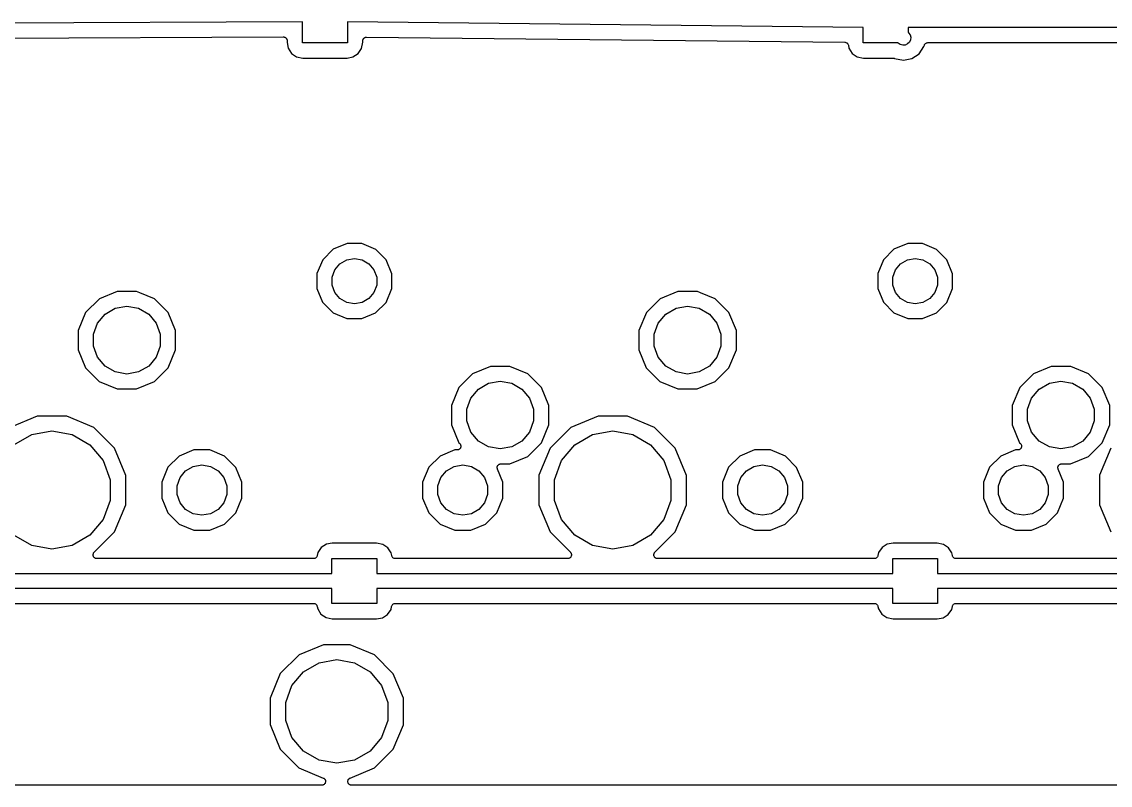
# Model space of a CAD drawing. Extents: x 30 to 169, y -146 to -30.
# Drawn here: x 62.73 to 99.61, y -146 to -120.13 of the extents above; entities that cross this region are included whole.
import ezdxf

# ---------------------------------------------------------------- set-up
doc = ezdxf.new("R2010")
doc.units = 0
doc.header["$MEASUREMENT"] = 0
doc.layers.add('BLACK', color=7, linetype='CONTINUOUS')

msp = doc.modelspace()

# ---------------------------------------------------------------- linework, layer by layer
at = {"layer": 'Black'}
for p, q in [((72.238, -120.133), (33.762, -120.326)), ((72.238, -120.842), (72.238, -120.133)), ((91.238, -120.322), (73.762, -120.14)), ((73.762, -120.14), (73.762, -120.842)), ((91.238, -120.842), (91.238, -120.322)), ((110.238, -120.33), (92.762, -120.33)), ((92.762, -120.33), (92.762, -120.488)), ((92.762, -120.488), (92.7768, -120.503)), ((92.7768, -120.503), (92.8266, -120.574)), ((92.8266, -120.574), (92.849, -120.658)), ((34.3853, -120.831), (71.5899, -120.644)), ((71.5899, -120.644), (71.6012, -120.646)), ((71.6012, -120.646), (71.6126, -120.646)), ((71.6126, -120.646), (71.6228, -120.65)), ((71.6228, -120.65), (71.6334, -120.652)), ((71.6334, -120.652), (71.6433, -120.657)), ((71.6433, -120.657), (71.6541, -120.661)), ((71.6541, -120.661), (71.6623, -120.668)), ((71.6623, -120.668), (71.6717, -120.673)), ((71.6717, -120.673), (71.6791, -120.682)), ((71.6791, -120.682), (71.6878, -120.689)), ((71.6878, -120.689), (71.6932, -120.699)), ((71.6932, -120.699), (71.7002, -120.707)), ((71.7002, -120.707), (71.7042, -120.718)), ((71.7042, -120.718), (71.7099, -120.728)), ((71.7099, -120.728), (71.7118, -120.738)), ((71.7118, -120.738), (71.7155, -120.748)), ((71.7155, -120.748), (71.7156, -120.76)), ((71.7156, -120.76), (71.7176, -120.771)), ((71.7176, -120.771), (71.7176, -120.83)), ((71.7176, -120.83), (71.7551, -121.029)), ((73.762, -120.842), (72.238, -120.842)), ((74.2391, -121.043), (74.2824, -120.829)), ((74.2824, -120.782), (74.2845, -120.77)), ((74.2824, -120.829), (74.2824, -120.782)), ((74.2845, -120.77), (74.2846, -120.758)), ((74.2846, -120.758), (74.2883, -120.749)), ((74.2883, -120.749), (74.2901, -120.738)), ((74.2901, -120.738), (74.296, -120.728)), ((74.296, -120.728), (74.3001, -120.717)), ((74.3001, -120.717), (74.3069, -120.709)), ((74.3069, -120.709), (74.3122, -120.7)), ((74.3122, -120.7), (74.3212, -120.693)), ((74.3212, -120.693), (74.3288, -120.684)), ((74.3288, -120.684), (74.3379, -120.679)), ((74.3379, -120.679), (74.3459, -120.672)), ((74.3459, -120.672), (74.357, -120.668)), ((74.357, -120.668), (74.3672, -120.662)), ((74.3672, -120.662), (74.3776, -120.66)), ((74.3776, -120.66), (74.3874, -120.657)), ((74.3874, -120.657), (74.3992, -120.657)), ((74.3992, -120.657), (74.4108, -120.655)), ((74.4108, -120.655), (90.6123, -120.824)), ((90.6123, -120.824), (90.6327, -120.827)), ((90.6327, -120.827), (90.6531, -120.831)), ((90.6531, -120.831), (90.6543, -120.831)), ((90.6543, -120.831), (90.6557, -120.832)), ((90.6557, -120.832), (90.6735, -120.842)), ((90.6735, -120.842), (90.6915, -120.852)), ((90.6915, -120.852), (90.6924, -120.853)), ((90.6924, -120.853), (90.6936, -120.854)), ((90.6936, -120.854), (90.7067, -120.87)), ((90.7067, -120.87), (90.7202, -120.886)), ((90.7202, -120.886), (90.7207, -120.887)), ((90.7207, -120.887), (90.7216, -120.888)), ((90.7216, -120.888), (90.7285, -120.908)), ((90.7285, -120.908), (90.7358, -120.927)), ((90.7358, -120.927), (90.7551, -121.029)), ((92.4084, -120.842), (91.238, -120.842)), ((92.4232, -120.857), (92.4084, -120.842)), ((92.4943, -120.907), (92.4232, -120.857)), ((92.5782, -120.929), (92.4943, -120.907)), ((92.6647, -120.921), (92.5782, -120.929)), ((92.7434, -120.885), (92.6647, -120.921)), ((92.8048, -120.823), (92.7434, -120.885)), ((92.8415, -120.745), (92.8048, -120.823)), ((92.849, -120.658), (92.8415, -120.745)), ((93.1342, -121.214), (93.298, -120.969)), ((93.298, -120.969), (93.3038, -120.94)), ((93.3038, -120.94), (93.3112, -120.921)), ((93.3112, -120.921), (93.3183, -120.901)), ((93.3183, -120.901), (93.3192, -120.9)), ((93.3192, -120.9), (93.3197, -120.899)), ((93.3197, -120.899), (93.3334, -120.884)), ((93.3334, -120.884), (93.3467, -120.868)), ((93.3467, -120.868), (93.3479, -120.867)), ((93.3479, -120.867), (93.3488, -120.866)), ((93.3488, -120.866), (93.367, -120.856)), ((93.367, -120.856), (93.3849, -120.846)), ((93.3849, -120.846), (93.3863, -120.845)), ((93.3863, -120.845), (93.3875, -120.845)), ((93.3875, -120.845), (93.4079, -120.842)), ((93.4079, -120.842), (93.4283, -120.838)), ((93.4283, -120.838), (109.614, -120.838)), ((71.7551, -121.029), (71.8668, -121.203)), ((71.8668, -121.203), (72.0365, -121.319)), ((72.0365, -121.319), (72.2507, -121.362)), ((73.7502, -121.362), (73.9495, -121.325)), ((73.9495, -121.325), (74.1231, -121.213)), ((74.1231, -121.213), (74.2391, -121.043)), ((90.7551, -121.029), (90.8668, -121.203)), ((90.8668, -121.203), (91.0365, -121.319)), ((91.0365, -121.319), (91.2507, -121.362)), ((92.8891, -121.378), (93.1342, -121.214)), ((72.2507, -121.362), (73.7502, -121.362)), ((91.2507, -121.362), (92.2491, -121.362)), ((92.2491, -121.362), (92.2641, -121.365)), ((92.2641, -121.365), (92.2792, -121.366)), ((92.2792, -121.366), (92.2856, -121.369)), ((92.2856, -121.369), (92.2925, -121.37)), ((92.2925, -121.37), (92.3037, -121.377)), ((92.3037, -121.377), (92.6, -121.436)), ((92.6, -121.436), (92.8891, -121.378)), ((73.2815, -127.843), (72.924, -128.2)), ((73.7485, -127.65), (73.2815, -127.843)), ((74.2537, -127.65), (73.7485, -127.65)), ((74.7203, -127.844), (74.2537, -127.65)), ((75.0773, -128.202), (74.7203, -127.844)), ((92.2815, -127.843), (91.924, -128.2)), ((92.7485, -127.65), (92.2815, -127.843)), ((93.2537, -127.65), (92.7485, -127.65)), ((93.7203, -127.844), (93.2537, -127.65)), ((94.0773, -128.202), (93.7203, -127.844)), ((72.924, -128.2), (72.7302, -128.666)), ((73.3376, -128.538), (73.5083, -128.334)), ((73.5083, -128.334), (73.7384, -128.201)), ((73.7384, -128.201), (74, -128.155)), ((74, -128.155), (74.2616, -128.201)), ((74.2616, -128.201), (74.4917, -128.334)), ((74.4917, -128.334), (74.6624, -128.538)), ((75.2702, -128.668), (75.0773, -128.202)), ((91.924, -128.2), (91.7302, -128.666)), ((92.3376, -128.538), (92.5083, -128.334)), ((92.5083, -128.334), (92.7384, -128.201)), ((92.7384, -128.201), (93, -128.155)), ((93, -128.155), (93.2616, -128.201)), ((93.2616, -128.201), (93.4917, -128.334)), ((93.4917, -128.334), (93.6624, -128.538)), ((94.2702, -128.668), (94.0773, -128.202)), ((72.7302, -128.666), (72.7298, -129.172)), ((73.2467, -128.787), (73.3376, -128.538)), ((74.6624, -128.538), (74.7533, -128.787)), ((75.2698, -129.174), (75.2702, -128.668)), ((91.7302, -128.666), (91.7298, -129.172)), ((92.2467, -128.787), (92.3376, -128.538)), ((93.6624, -128.538), (93.7533, -128.787)), ((94.2698, -129.174), (94.2702, -128.668)), ((73.2467, -129.053), (73.2467, -128.787)), ((73.3376, -129.302), (73.2467, -129.053)), ((74.7533, -129.053), (74.6624, -129.302)), ((74.7533, -128.787), (74.7533, -129.053)), ((92.2467, -129.053), (92.2467, -128.787)), ((92.3376, -129.302), (92.2467, -129.053)), ((93.7533, -129.053), (93.6624, -129.302)), ((93.7533, -128.787), (93.7533, -129.053)), ((65.963, -129.269), (65.356, -129.52)), ((66.6198, -129.269), (65.963, -129.269)), ((66.7274, -129.314), (66.6198, -129.269)), ((67.2264, -129.521), (66.7274, -129.314)), ((72.7298, -129.172), (72.9227, -129.638)), ((73.5083, -129.506), (73.3376, -129.302)), ((74.6624, -129.302), (74.4917, -129.506)), ((75.076, -129.64), (75.2698, -129.174)), ((84.963, -129.269), (84.356, -129.52)), ((85.6198, -129.269), (84.963, -129.269)), ((85.7274, -129.314), (85.6198, -129.269)), ((86.2264, -129.521), (85.7274, -129.314)), ((91.7298, -129.172), (91.9227, -129.638)), ((92.5083, -129.506), (92.3376, -129.302)), ((93.6624, -129.302), (93.4917, -129.506)), ((94.076, -129.64), (94.2698, -129.174)), ((65.356, -129.52), (64.8912, -129.984)), ((65.8976, -129.842), (66.29, -129.773)), ((66.29, -129.773), (66.6824, -129.842)), ((67.6905, -129.986), (67.2264, -129.521)), ((72.9227, -129.638), (73.2797, -129.996)), ((73.7384, -129.639), (73.5083, -129.506)), ((74, -129.685), (73.7384, -129.639)), ((74.2616, -129.639), (74, -129.685)), ((74.4917, -129.506), (74.2616, -129.639)), ((74.7185, -129.997), (75.076, -129.64)), ((84.356, -129.52), (83.8912, -129.984)), ((84.8976, -129.842), (85.29, -129.773)), ((85.29, -129.773), (85.6824, -129.842)), ((86.6905, -129.986), (86.2264, -129.521)), ((91.9227, -129.638), (92.2797, -129.996)), ((92.7384, -129.639), (92.5083, -129.506)), ((93, -129.685), (92.7384, -129.639)), ((93.2616, -129.639), (93, -129.685)), ((93.4917, -129.506), (93.2616, -129.639)), ((93.7185, -129.997), (94.076, -129.64)), ((64.8912, -129.984), (64.6393, -130.59)), ((65.2964, -130.346), (65.5525, -130.041)), ((65.5525, -130.041), (65.8976, -129.842)), ((66.6824, -129.842), (67.0275, -130.041)), ((67.0275, -130.041), (67.2836, -130.346)), ((67.9413, -130.593), (67.6905, -129.986)), ((73.2797, -129.996), (73.7463, -130.19)), ((73.7463, -130.19), (74.2515, -130.19)), ((74.2515, -130.19), (74.7185, -129.997)), ((83.8912, -129.984), (83.6393, -130.59)), ((84.2964, -130.346), (84.5525, -130.041)), ((84.5525, -130.041), (84.8976, -129.842)), ((85.6824, -129.842), (86.0275, -130.041)), ((86.0275, -130.041), (86.2836, -130.346)), ((86.9413, -130.593), (86.6905, -129.986)), ((92.2797, -129.996), (92.7463, -130.19)), ((92.7463, -130.19), (93.2515, -130.19)), ((93.2515, -130.19), (93.7185, -129.997)), ((65.1601, -130.721), (65.2964, -130.346)), ((67.2836, -130.346), (67.4199, -130.721)), ((84.1601, -130.721), (84.2964, -130.346)), ((86.2836, -130.346), (86.4199, -130.721)), ((64.6393, -130.59), (64.6387, -131.247)), ((65.1601, -131.119), (65.1601, -130.721)), ((67.4199, -130.721), (67.4199, -131.119)), ((67.9407, -131.25), (67.9413, -130.593)), ((83.6393, -130.59), (83.6387, -131.247)), ((84.1601, -131.119), (84.1601, -130.721)), ((86.4199, -130.721), (86.4199, -131.119)), ((86.9407, -131.25), (86.9413, -130.593)), ((64.6387, -131.247), (64.8895, -131.854)), ((65.2964, -131.494), (65.1601, -131.119)), ((67.4199, -131.119), (67.2836, -131.494)), ((67.6888, -131.856), (67.9407, -131.25)), ((83.6387, -131.247), (83.8895, -131.854)), ((84.2964, -131.494), (84.1601, -131.119)), ((86.4199, -131.119), (86.2836, -131.494)), ((86.6888, -131.856), (86.9407, -131.25)), ((65.5525, -131.799), (65.2964, -131.494)), ((67.2836, -131.494), (67.0275, -131.799)), ((84.5525, -131.799), (84.2964, -131.494)), ((86.2836, -131.494), (86.0275, -131.799)), ((64.8895, -131.854), (65.3536, -132.319)), ((65.8976, -131.998), (65.5525, -131.799)), ((66.29, -132.067), (65.8976, -131.998)), ((66.6824, -131.998), (66.29, -132.067)), ((67.0275, -131.799), (66.6824, -131.998)), ((67.224, -132.32), (67.6888, -131.856)), ((78.613, -131.809), (78.006, -132.06)), ((79.2698, -131.809), (78.613, -131.809)), ((79.8764, -132.061), (79.2698, -131.809)), ((83.8895, -131.854), (84.3536, -132.319)), ((84.8976, -131.998), (84.5525, -131.799)), ((85.29, -132.067), (84.8976, -131.998)), ((85.6824, -131.998), (85.29, -132.067)), ((86.0275, -131.799), (85.6824, -131.998)), ((86.224, -132.32), (86.6888, -131.856)), ((97.613, -131.809), (97.006, -132.06)), ((98.2698, -131.809), (97.613, -131.809)), ((98.8764, -132.061), (98.2698, -131.809)), ((65.3536, -132.319), (65.9602, -132.571)), ((66.617, -132.571), (67.224, -132.32)), ((78.006, -132.06), (77.5412, -132.524)), ((78.2025, -132.581), (78.5476, -132.382)), ((78.5476, -132.382), (78.94, -132.313)), ((78.94, -132.313), (79.3324, -132.382)), ((79.3324, -132.382), (79.6775, -132.581)), ((80.3405, -132.526), (79.8764, -132.061)), ((84.3536, -132.319), (84.9602, -132.571)), ((85.617, -132.571), (86.224, -132.32)), ((97.006, -132.06), (96.5412, -132.524)), ((97.2025, -132.581), (97.5476, -132.382)), ((97.5476, -132.382), (97.94, -132.313)), ((97.94, -132.313), (98.3324, -132.382)), ((98.3324, -132.382), (98.6775, -132.581)), ((99.3405, -132.526), (98.8764, -132.061)), ((65.9602, -132.571), (66.617, -132.571)), ((77.5412, -132.524), (77.2893, -133.13)), ((77.9464, -132.886), (78.2025, -132.581)), ((79.6775, -132.581), (79.9336, -132.886)), ((80.5913, -133.133), (80.3405, -132.526)), ((84.9602, -132.571), (85.617, -132.571)), ((96.5412, -132.524), (96.2893, -133.13)), ((96.9464, -132.886), (97.2025, -132.581)), ((98.6775, -132.581), (98.9336, -132.886)), ((99.5913, -133.133), (99.3405, -132.526)), ((77.2893, -133.13), (77.2887, -133.787)), ((77.8101, -133.261), (77.9464, -132.886)), ((79.9336, -132.886), (80.0699, -133.261)), ((80.5907, -133.79), (80.5913, -133.133)), ((96.2893, -133.13), (96.2887, -133.787)), ((96.8101, -133.261), (96.9464, -132.886)), ((98.9336, -132.886), (99.0699, -133.261)), ((99.5907, -133.79), (99.5913, -133.133)), ((63.2545, -133.498), (62.3346, -133.878)), ((64.2498, -133.499), (63.2545, -133.498)), ((65.1691, -133.88), (64.2498, -133.499)), ((77.8101, -133.659), (77.8101, -133.261)), ((80.0699, -133.261), (80.0699, -133.659)), ((82.2545, -133.498), (81.3346, -133.878)), ((83.2498, -133.499), (82.2545, -133.498)), ((84.1691, -133.88), (83.2498, -133.499)), ((96.8101, -133.659), (96.8101, -133.261)), ((99.0699, -133.261), (99.0699, -133.659)), ((65.8722, -134.585), (65.1691, -133.88)), ((77.2887, -133.787), (77.5395, -134.394)), ((77.9464, -134.034), (77.8101, -133.659)), ((80.0699, -133.659), (79.9336, -134.034)), ((80.3388, -134.396), (80.5907, -133.79)), ((81.3346, -133.878), (80.6302, -134.581)), ((84.8722, -134.585), (84.1691, -133.88)), ((96.2887, -133.787), (96.5395, -134.394)), ((96.9464, -134.034), (96.8101, -133.659)), ((99.0699, -133.659), (98.9336, -134.034)), ((99.3388, -134.396), (99.5907, -133.79)), ((62.4634, -134.467), (63.0654, -134.119)), ((63.0654, -134.119), (63.75, -133.998)), ((63.75, -133.998), (64.4346, -134.119)), ((64.4346, -134.119), (65.0365, -134.467)), ((78.2025, -134.339), (77.9464, -134.034)), ((79.9336, -134.034), (79.6775, -134.339)), ((81.4634, -134.467), (82.0654, -134.119)), ((82.0654, -134.119), (82.75, -133.998)), ((82.75, -133.998), (83.4346, -134.119)), ((83.4346, -134.119), (84.0365, -134.467)), ((97.2025, -134.339), (96.9464, -134.034)), ((98.9336, -134.034), (98.6775, -134.339)), ((65.0365, -134.467), (65.4834, -134.999)), ((66.2523, -135.505), (65.8722, -134.585)), ((77.5526, -134.618), (77.5375, -134.625)), ((77.5395, -134.394), (77.5697, -134.424)), ((77.5565, -134.614), (77.5526, -134.618)), ((77.5614, -134.611), (77.5565, -134.614)), ((77.572, -134.599), (77.5614, -134.611)), ((77.5697, -134.424), (77.5792, -134.438)), ((77.5838, -134.587), (77.572, -134.599)), ((77.5792, -134.438), (77.5899, -134.451)), ((77.5861, -134.582), (77.5838, -134.587)), ((77.5897, -134.578), (77.5861, -134.582)), ((77.5954, -134.562), (77.5897, -134.578)), ((77.5899, -134.451), (77.5918, -134.456)), ((77.5918, -134.456), (77.595, -134.46)), ((77.595, -134.46), (77.5992, -134.476)), ((77.6025, -134.547), (77.5954, -134.562)), ((77.5992, -134.476), (77.6049, -134.492)), ((77.6029, -134.541), (77.6025, -134.547)), ((77.6049, -134.536), (77.6029, -134.541)), ((77.6049, -134.492), (77.6049, -134.498)), ((77.6049, -134.498), (77.6063, -134.503)), ((77.6063, -134.503), (77.6049, -134.519)), ((77.6049, -134.519), (77.6049, -134.536)), ((78.5476, -134.538), (78.2025, -134.339)), ((78.94, -134.607), (78.5476, -134.538)), ((79.3324, -134.538), (78.94, -134.607)), ((79.6775, -134.339), (79.3324, -134.538)), ((79.874, -134.86), (80.3388, -134.396)), ((80.6302, -134.581), (80.2485, -135.5)), ((81.0166, -134.999), (81.4634, -134.467)), ((84.0365, -134.467), (84.4834, -134.999)), ((85.2523, -135.505), (84.8722, -134.585)), ((96.5526, -134.618), (96.5375, -134.625)), ((96.5395, -134.394), (96.5697, -134.424)), ((96.5565, -134.614), (96.5526, -134.618)), ((96.5614, -134.611), (96.5565, -134.614)), ((96.572, -134.599), (96.5614, -134.611)), ((96.5697, -134.424), (96.5792, -134.438)), ((96.5838, -134.587), (96.572, -134.599)), ((96.5792, -134.438), (96.5899, -134.451)), ((96.5861, -134.582), (96.5838, -134.587)), ((96.5897, -134.578), (96.5861, -134.582)), ((96.5954, -134.562), (96.5897, -134.578)), ((96.5899, -134.451), (96.5918, -134.456)), ((96.5918, -134.456), (96.595, -134.46)), ((96.595, -134.46), (96.5992, -134.476)), ((96.6025, -134.547), (96.5954, -134.562)), ((96.5992, -134.476), (96.6049, -134.492)), ((96.6029, -134.541), (96.6025, -134.547)), ((96.6049, -134.536), (96.6029, -134.541)), ((96.6049, -134.492), (96.6049, -134.498)), ((96.6049, -134.498), (96.6063, -134.503)), ((96.6063, -134.503), (96.6049, -134.519)), ((96.6049, -134.519), (96.6049, -134.536)), ((97.5476, -134.538), (97.2025, -134.339)), ((97.94, -134.607), (97.5476, -134.538)), ((98.3324, -134.538), (97.94, -134.607)), ((98.6775, -134.339), (98.3324, -134.538)), ((98.874, -134.86), (99.3388, -134.396)), ((99.6302, -134.581), (99.2485, -135.5)), ((68.0613, -134.847), (67.6787, -135.229)), ((68.5609, -134.641), (68.0613, -134.847)), ((69.1015, -134.641), (68.5609, -134.641)), ((69.6008, -134.849), (69.1015, -134.641)), ((69.9827, -135.231), (69.6008, -134.849)), ((76.9013, -134.847), (76.5187, -135.229)), ((77.4009, -134.641), (76.9013, -134.847)), ((77.4797, -134.641), (77.4009, -134.641)), ((77.4961, -134.638), (77.4797, -134.641)), ((77.5126, -134.637), (77.4961, -134.638)), ((77.5176, -134.634), (77.5126, -134.637)), ((77.5231, -134.633), (77.5176, -134.634)), ((77.5375, -134.625), (77.5231, -134.633)), ((79.267, -135.111), (79.874, -134.86)), ((87.0613, -134.847), (86.6787, -135.229)), ((87.5609, -134.641), (87.0613, -134.847)), ((88.1015, -134.641), (87.5609, -134.641)), ((88.6008, -134.849), (88.1015, -134.641)), ((88.9827, -135.231), (88.6008, -134.849)), ((95.9013, -134.847), (95.5187, -135.229)), ((96.4009, -134.641), (95.9013, -134.847)), ((96.4797, -134.641), (96.4009, -134.641)), ((96.4961, -134.638), (96.4797, -134.641)), ((96.5126, -134.637), (96.4961, -134.638)), ((96.5176, -134.634), (96.5126, -134.637)), ((96.5231, -134.633), (96.5176, -134.634)), ((96.5375, -134.625), (96.5231, -134.633)), ((98.267, -135.111), (98.874, -134.86)), ((65.4834, -134.999), (65.7211, -135.652)), ((67.6787, -135.229), (67.4713, -135.729)), ((68.0903, -135.573), (68.281, -135.346)), ((68.281, -135.346), (68.5379, -135.197)), ((68.5379, -135.197), (68.83, -135.146)), ((68.83, -135.146), (69.1221, -135.197)), ((69.1221, -135.197), (69.379, -135.346)), ((69.379, -135.346), (69.5697, -135.573)), ((70.1891, -135.731), (69.9827, -135.231)), ((76.5187, -135.229), (76.3113, -135.729)), ((76.9303, -135.573), (77.121, -135.346)), ((77.121, -135.346), (77.3779, -135.197)), ((77.3779, -135.197), (77.67, -135.146)), ((77.67, -135.146), (77.9621, -135.197)), ((77.9621, -135.197), (78.219, -135.346)), ((78.219, -135.346), (78.4097, -135.573)), ((78.836, -135.243), (78.8378, -135.23)), ((78.8378, -135.252), (78.836, -135.243)), ((78.8378, -135.23), (78.8379, -135.216)), ((78.8378, -135.26), (78.8378, -135.252)), ((78.8425, -135.273), (78.8378, -135.26)), ((78.8379, -135.216), (78.8407, -135.208)), ((78.8407, -135.208), (78.8418, -135.2)), ((78.8418, -135.2), (78.8482, -135.187)), ((78.8455, -135.287), (78.8425, -135.273)), ((79.0291, -135.731), (78.8455, -135.287)), ((78.8482, -135.187), (78.853, -135.174)), ((78.853, -135.174), (78.8584, -135.168)), ((78.8584, -135.168), (78.8622, -135.161)), ((78.8622, -135.161), (78.8724, -135.151)), ((78.8724, -135.151), (78.8814, -135.141)), ((78.8814, -135.141), (78.8886, -135.136)), ((78.8886, -135.136), (78.8948, -135.131)), ((78.8948, -135.131), (78.9076, -135.126)), ((78.9076, -135.126), (78.9196, -135.119)), ((78.9196, -135.119), (78.9278, -135.117)), ((78.9278, -135.117), (78.9355, -135.114)), ((78.9355, -135.114), (78.9494, -135.113)), ((78.9494, -135.113), (78.963, -135.111)), ((78.963, -135.111), (79.267, -135.111)), ((80.7789, -135.652), (81.0166, -134.999)), ((84.4834, -134.999), (84.7211, -135.652)), ((86.6787, -135.229), (86.4713, -135.729)), ((87.0903, -135.573), (87.281, -135.346)), ((87.281, -135.346), (87.5379, -135.197)), ((87.5379, -135.197), (87.83, -135.146)), ((87.83, -135.146), (88.1221, -135.197)), ((88.1221, -135.197), (88.379, -135.346)), ((88.379, -135.346), (88.5697, -135.573)), ((89.1891, -135.731), (88.9827, -135.231)), ((95.5187, -135.229), (95.3113, -135.729)), ((95.9303, -135.573), (96.121, -135.346)), ((96.121, -135.346), (96.3779, -135.197)), ((96.3779, -135.197), (96.67, -135.146)), ((96.67, -135.146), (96.9621, -135.197)), ((96.9621, -135.197), (97.219, -135.346)), ((97.219, -135.346), (97.4097, -135.573)), ((97.836, -135.243), (97.8378, -135.23)), ((97.8378, -135.252), (97.836, -135.243)), ((97.8378, -135.23), (97.8379, -135.216)), ((97.8378, -135.26), (97.8378, -135.252)), ((97.8425, -135.273), (97.8378, -135.26)), ((97.8379, -135.216), (97.8407, -135.208)), ((97.8407, -135.208), (97.8418, -135.2)), ((97.8418, -135.2), (97.8482, -135.187)), ((97.8455, -135.287), (97.8425, -135.273)), ((98.0291, -135.731), (97.8455, -135.287)), ((97.8482, -135.187), (97.853, -135.174)), ((97.853, -135.174), (97.8584, -135.168)), ((97.8584, -135.168), (97.8622, -135.161)), ((97.8622, -135.161), (97.8724, -135.151)), ((97.8724, -135.151), (97.8814, -135.141)), ((97.8814, -135.141), (97.8886, -135.136)), ((97.8886, -135.136), (97.8948, -135.131)), ((97.8948, -135.131), (97.9076, -135.126)), ((97.9076, -135.126), (97.9196, -135.119)), ((97.9196, -135.119), (97.9278, -135.117)), ((97.9278, -135.117), (97.9355, -135.114)), ((97.9355, -135.114), (97.9494, -135.113)), ((97.9494, -135.113), (97.963, -135.111)), ((97.963, -135.111), (98.267, -135.111)), ((65.7211, -135.652), (65.7211, -136.348)), ((66.2516, -136.294), (66.2523, -135.505)), ((67.9888, -135.852), (68.0903, -135.573)), ((69.5697, -135.573), (69.6712, -135.852)), ((76.8288, -135.852), (76.9303, -135.573)), ((78.4097, -135.573), (78.5112, -135.852)), ((80.2485, -135.5), (80.2477, -136.495)), ((80.7789, -136.348), (80.7789, -135.652)), ((84.7211, -135.652), (84.7211, -136.348)), ((85.2516, -136.294), (85.2523, -135.505)), ((86.9888, -135.852), (87.0903, -135.573)), ((88.5697, -135.573), (88.6712, -135.852)), ((95.8288, -135.852), (95.9303, -135.573)), ((97.4097, -135.573), (97.5112, -135.852)), ((99.2485, -135.5), (99.2477, -136.495)), ((67.4713, -135.729), (67.4709, -136.269)), ((67.9888, -136.148), (67.9888, -135.852)), ((69.6712, -135.852), (69.6712, -136.148)), ((70.1887, -136.271), (70.1891, -135.731)), ((76.3113, -135.729), (76.3109, -136.269)), ((76.8288, -136.148), (76.8288, -135.852)), ((78.5112, -135.852), (78.5112, -136.148)), ((79.0287, -136.271), (79.0291, -135.731)), ((86.4713, -135.729), (86.4709, -136.269)), ((86.9888, -136.148), (86.9888, -135.852)), ((88.6712, -135.852), (88.6712, -136.148)), ((89.1887, -136.271), (89.1891, -135.731)), ((95.3113, -135.729), (95.3109, -136.269)), ((95.8288, -136.148), (95.8288, -135.852)), ((97.5112, -135.852), (97.5112, -136.148)), ((98.0287, -136.271), (98.0291, -135.731)), ((65.7211, -136.348), (65.4834, -137.001)), ((66.2515, -136.5), (66.2516, -136.294)), ((66.2516, -136.294), (66.2516, -136.294)), ((67.4709, -136.269), (67.6773, -136.769)), ((68.0903, -136.427), (67.9888, -136.148)), ((68.281, -136.654), (68.0903, -136.427)), ((69.5697, -136.427), (69.379, -136.654)), ((69.6712, -136.148), (69.5697, -136.427)), ((69.9813, -136.771), (70.1887, -136.271)), ((76.3109, -136.269), (76.5173, -136.769)), ((76.9303, -136.427), (76.8288, -136.148)), ((77.121, -136.654), (76.9303, -136.427)), ((78.4097, -136.427), (78.219, -136.654)), ((78.5112, -136.148), (78.4097, -136.427)), ((78.8213, -136.771), (79.0287, -136.271)), ((81.0166, -137.001), (80.7789, -136.348)), ((84.7211, -136.348), (84.4834, -137.001)), ((85.2515, -136.5), (85.2516, -136.294)), ((85.2516, -136.294), (85.2516, -136.294)), ((86.4709, -136.269), (86.6773, -136.769)), ((87.0903, -136.427), (86.9888, -136.148)), ((87.281, -136.654), (87.0903, -136.427)), ((88.5697, -136.427), (88.379, -136.654)), ((88.6712, -136.148), (88.5697, -136.427)), ((88.9813, -136.771), (89.1887, -136.271)), ((95.3109, -136.269), (95.5173, -136.769)), ((95.9303, -136.427), (95.8288, -136.148)), ((96.121, -136.654), (95.9303, -136.427)), ((97.4097, -136.427), (97.219, -136.654)), ((97.5112, -136.148), (97.4097, -136.427)), ((97.8213, -136.771), (98.0287, -136.271)), ((65.8698, -137.419), (66.2515, -136.5)), ((67.6773, -136.769), (68.0592, -137.151)), ((68.5379, -136.803), (68.281, -136.654)), ((68.83, -136.854), (68.5379, -136.803)), ((69.1221, -136.803), (68.83, -136.854)), ((69.379, -136.654), (69.1221, -136.803)), ((69.5987, -137.153), (69.9813, -136.771)), ((76.5173, -136.769), (76.8992, -137.151)), ((77.3779, -136.803), (77.121, -136.654)), ((77.67, -136.854), (77.3779, -136.803)), ((77.9621, -136.803), (77.67, -136.854)), ((78.219, -136.654), (77.9621, -136.803)), ((78.4387, -137.153), (78.8213, -136.771)), ((80.2477, -136.495), (80.6278, -137.415)), ((84.8698, -137.419), (85.2515, -136.5)), ((86.6773, -136.769), (87.0592, -137.151)), ((87.5379, -136.803), (87.281, -136.654)), ((87.83, -136.854), (87.5379, -136.803)), ((88.1221, -136.803), (87.83, -136.854)), ((88.379, -136.654), (88.1221, -136.803)), ((88.5987, -137.153), (88.9813, -136.771)), ((95.5173, -136.769), (95.8992, -137.151)), ((96.3779, -136.803), (96.121, -136.654)), ((96.67, -136.854), (96.3779, -136.803)), ((96.9621, -136.803), (96.67, -136.854)), ((97.219, -136.654), (96.9621, -136.803)), ((97.4387, -137.153), (97.8213, -136.771)), ((99.2477, -136.495), (99.6278, -137.415)), ((65.4834, -137.001), (65.0365, -137.533)), ((68.0592, -137.151), (68.5585, -137.359)), ((69.0991, -137.359), (69.5987, -137.153)), ((76.8992, -137.151), (77.3985, -137.359)), ((77.9391, -137.359), (78.4387, -137.153)), ((81.4634, -137.533), (81.0166, -137.001)), ((84.4834, -137.001), (84.0365, -137.533)), ((87.0592, -137.151), (87.5585, -137.359)), ((88.0991, -137.359), (88.5987, -137.153)), ((95.8992, -137.151), (96.3985, -137.359)), ((96.9391, -137.359), (97.4387, -137.153)), ((63.0654, -137.881), (62.4634, -137.533)), ((65.0365, -137.533), (64.4346, -137.881)), ((65.1825, -138.105), (65.8698, -137.419)), ((68.5585, -137.359), (69.0991, -137.359)), ((77.3985, -137.359), (77.9391, -137.359)), ((80.6278, -137.415), (81.3165, -138.105)), ((82.0654, -137.881), (81.4634, -137.533)), ((84.0365, -137.533), (83.4346, -137.881)), ((84.1825, -138.105), (84.8698, -137.419)), ((87.5585, -137.359), (88.0991, -137.359)), ((96.3985, -137.359), (96.9391, -137.359)), ((63.75, -138.002), (63.0654, -137.881)), ((64.4346, -137.881), (63.75, -138.002)), ((73.0505, -137.835), (72.8769, -137.947)), ((73.2498, -137.798), (73.0505, -137.835)), ((74.7493, -137.798), (73.2498, -137.798)), ((74.9635, -137.841), (74.7493, -137.798)), ((75.1332, -137.957), (74.9635, -137.841)), ((82.75, -138.002), (82.0654, -137.881)), ((83.4346, -137.881), (82.75, -138.002)), ((92.0505, -137.835), (91.8769, -137.947)), ((92.2498, -137.798), (92.0505, -137.835)), ((93.7493, -137.798), (92.2498, -137.798)), ((93.9635, -137.841), (93.7493, -137.798)), ((94.1332, -137.957), (93.9635, -137.841)), ((65.1457, -138.184), (65.1472, -138.178)), ((65.1472, -138.2), (65.1457, -138.184)), ((65.1472, -138.173), (65.1529, -138.157)), ((65.1472, -138.178), (65.1472, -138.173)), ((65.1472, -138.217), (65.1472, -138.2)), ((65.1491, -138.222), (65.1472, -138.217)), ((65.1495, -138.228), (65.1491, -138.222)), ((65.1566, -138.243), (65.1495, -138.228)), ((65.1529, -138.157), (65.1572, -138.141)), ((65.1623, -138.258), (65.1566, -138.243)), ((65.1572, -138.141), (65.1604, -138.137)), ((65.1604, -138.137), (65.1623, -138.131)), ((65.1623, -138.131), (65.173, -138.119)), ((65.1658, -138.263), (65.1623, -138.258)), ((65.1681, -138.268), (65.1658, -138.263)), ((65.1799, -138.28), (65.1681, -138.268)), ((65.173, -138.119), (65.1825, -138.105)), ((65.1906, -138.292), (65.1799, -138.28)), ((65.1954, -138.295), (65.1906, -138.292)), ((65.1993, -138.299), (65.1954, -138.295)), ((65.2144, -138.306), (65.1993, -138.299)), ((65.2288, -138.314), (65.2144, -138.306)), ((72.6767, -138.304), (72.6589, -138.314)), ((72.6946, -138.294), (72.6767, -138.304)), ((72.6957, -138.293), (72.6946, -138.294)), ((72.6971, -138.292), (72.6957, -138.293)), ((72.7103, -138.277), (72.6971, -138.292)), ((72.7238, -138.261), (72.7103, -138.277)), ((72.7244, -138.26), (72.7238, -138.261)), ((72.7255, -138.258), (72.7244, -138.26)), ((72.7325, -138.239), (72.7255, -138.258)), ((72.7399, -138.22), (72.7325, -138.239)), ((72.7609, -138.117), (72.7399, -138.22)), ((72.8769, -137.947), (72.7609, -138.117)), ((75.2449, -138.131), (75.1332, -137.957)), ((75.2615, -138.218), (75.2449, -138.131)), ((75.269, -138.238), (75.2615, -138.218)), ((75.2763, -138.258), (75.269, -138.238)), ((75.2768, -138.259), (75.2763, -138.258)), ((75.277, -138.26), (75.2768, -138.259)), ((75.291, -138.276), (75.277, -138.26)), ((75.3047, -138.292), (75.291, -138.276)), ((75.3053, -138.293), (75.3047, -138.292)), ((75.3058, -138.293), (75.3053, -138.293)), ((75.3243, -138.304), (75.3058, -138.293)), ((75.3429, -138.314), (75.3243, -138.304)), ((81.2843, -138.306), (81.27, -138.314)), ((81.2993, -138.299), (81.2843, -138.306)), ((81.3033, -138.295), (81.2993, -138.299)), ((81.3082, -138.292), (81.3033, -138.295)), ((81.3188, -138.28), (81.3082, -138.292)), ((81.3165, -138.105), (81.3259, -138.119)), ((81.3306, -138.268), (81.3188, -138.28)), ((81.3259, -138.119), (81.3366, -138.131)), ((81.3329, -138.263), (81.3306, -138.268)), ((81.3366, -138.258), (81.3329, -138.263)), ((81.3366, -138.131), (81.3385, -138.137)), ((81.3422, -138.243), (81.3366, -138.258)), ((81.3385, -138.137), (81.3417, -138.141)), ((81.3417, -138.141), (81.346, -138.157)), ((81.3492, -138.228), (81.3422, -138.243)), ((81.346, -138.157), (81.3517, -138.173)), ((81.3497, -138.222), (81.3492, -138.228)), ((81.3517, -138.217), (81.3497, -138.222)), ((81.3517, -138.173), (81.3517, -138.179)), ((81.3517, -138.179), (81.3531, -138.184)), ((81.3531, -138.184), (81.3517, -138.201)), ((81.3517, -138.201), (81.3517, -138.217)), ((84.1457, -138.184), (84.1472, -138.178)), ((84.1472, -138.2), (84.1457, -138.184)), ((84.1472, -138.173), (84.1529, -138.157)), ((84.1472, -138.178), (84.1472, -138.173)), ((84.1472, -138.217), (84.1472, -138.2)), ((84.1491, -138.222), (84.1472, -138.217)), ((84.1495, -138.228), (84.1491, -138.222)), ((84.1566, -138.243), (84.1495, -138.228)), ((84.1529, -138.157), (84.1572, -138.141)), ((84.1623, -138.258), (84.1566, -138.243)), ((84.1572, -138.141), (84.1604, -138.137)), ((84.1604, -138.137), (84.1623, -138.131)), ((84.1623, -138.131), (84.173, -138.119)), ((84.1658, -138.263), (84.1623, -138.258)), ((84.1681, -138.268), (84.1658, -138.263)), ((84.1799, -138.28), (84.1681, -138.268)), ((84.173, -138.119), (84.1825, -138.105)), ((84.1906, -138.292), (84.1799, -138.28)), ((84.1954, -138.295), (84.1906, -138.292)), ((84.1993, -138.299), (84.1954, -138.295)), ((84.2144, -138.306), (84.1993, -138.299)), ((84.2288, -138.314), (84.2144, -138.306)), ((91.6767, -138.304), (91.6589, -138.314)), ((91.6946, -138.294), (91.6767, -138.304)), ((91.6957, -138.293), (91.6946, -138.294)), ((91.6971, -138.292), (91.6957, -138.293)), ((91.7103, -138.277), (91.6971, -138.292)), ((91.7238, -138.261), (91.7103, -138.277)), ((91.7244, -138.26), (91.7238, -138.261)), ((91.7255, -138.258), (91.7244, -138.26)), ((91.7325, -138.239), (91.7255, -138.258)), ((91.7399, -138.22), (91.7325, -138.239)), ((91.7609, -138.117), (91.7399, -138.22)), ((91.8769, -137.947), (91.7609, -138.117)), ((94.2449, -138.131), (94.1332, -137.957)), ((94.2615, -138.218), (94.2449, -138.131)), ((94.269, -138.238), (94.2615, -138.218)), ((94.2763, -138.258), (94.269, -138.238)), ((94.2768, -138.259), (94.2763, -138.258)), ((94.277, -138.26), (94.2768, -138.259)), ((94.291, -138.276), (94.277, -138.26)), ((94.3047, -138.292), (94.291, -138.276)), ((94.3053, -138.293), (94.3047, -138.292)), ((94.3058, -138.293), (94.3053, -138.293)), ((94.3243, -138.304), (94.3058, -138.293)), ((94.3429, -138.314), (94.3243, -138.304)), ((65.2343, -138.315), (65.2288, -138.314)), ((65.2393, -138.318), (65.2343, -138.315)), ((65.2558, -138.319), (65.2393, -138.318)), ((65.2722, -138.322), (65.2558, -138.319)), ((72.6155, -138.322), (65.2722, -138.322)), ((72.6356, -138.318), (72.6155, -138.322)), ((72.6559, -138.315), (72.6356, -138.318)), ((72.6573, -138.315), (72.6559, -138.315)), ((72.6589, -138.314), (72.6573, -138.315)), ((73.238, -138.83), (73.238, -138.318)), ((73.238, -138.318), (74.762, -138.318)), ((74.762, -138.318), (74.762, -138.83)), ((75.3436, -138.314), (75.3429, -138.314)), ((75.3442, -138.315), (75.3436, -138.314)), ((75.3653, -138.318), (75.3442, -138.315)), ((75.3863, -138.322), (75.3653, -138.318)), ((81.2266, -138.322), (75.3863, -138.322)), ((81.2429, -138.319), (81.2266, -138.322)), ((81.2593, -138.318), (81.2429, -138.319)), ((81.2645, -138.315), (81.2593, -138.318)), ((81.27, -138.314), (81.2645, -138.315)), ((84.2343, -138.315), (84.2288, -138.314)), ((84.2393, -138.318), (84.2343, -138.315)), ((84.2558, -138.319), (84.2393, -138.318)), ((84.2722, -138.322), (84.2558, -138.319)), ((91.6155, -138.322), (84.2722, -138.322)), ((91.6356, -138.318), (91.6155, -138.322)), ((91.6559, -138.315), (91.6356, -138.318)), ((91.6573, -138.315), (91.6559, -138.315)), ((91.6589, -138.314), (91.6573, -138.315)), ((92.238, -138.83), (92.238, -138.318)), ((92.238, -138.318), (93.762, -138.318)), ((93.762, -138.318), (93.762, -138.83)), ((94.3436, -138.314), (94.3429, -138.314)), ((94.3442, -138.315), (94.3436, -138.314)), ((94.3653, -138.318), (94.3442, -138.315)), ((94.3863, -138.322), (94.3653, -138.318)), ((100.227, -138.322), (94.3863, -138.322)), ((55.762, -138.83), (73.238, -138.83)), ((74.762, -138.83), (92.238, -138.83)), ((93.762, -138.83), (116.238, -138.83)), ((73.238, -139.33), (55.762, -139.33)), ((73.238, -139.842), (73.238, -139.33)), ((92.238, -139.33), (74.762, -139.33)), ((74.762, -139.33), (74.762, -139.842)), ((92.238, -139.842), (92.238, -139.33)), ((116.238, -139.33), (93.762, -139.33)), ((93.762, -139.33), (93.762, -139.842)), ((56.3845, -139.838), (72.6137, -139.838)), ((72.6137, -139.838), (72.6347, -139.842)), ((72.6347, -139.842), (72.6558, -139.845)), ((72.6558, -139.845), (72.6564, -139.846)), ((72.6564, -139.846), (72.6571, -139.846)), ((72.6571, -139.846), (72.6756, -139.856)), ((72.6756, -139.856), (72.6942, -139.867)), ((72.6942, -139.867), (72.6947, -139.867)), ((72.6947, -139.867), (72.6953, -139.868)), ((72.6953, -139.868), (72.7091, -139.884)), ((72.7091, -139.884), (72.723, -139.9)), ((72.723, -139.9), (72.7232, -139.901)), ((72.7232, -139.901), (72.7237, -139.901)), ((72.7237, -139.901), (72.731, -139.922)), ((72.731, -139.922), (72.7385, -139.942)), ((72.7385, -139.942), (72.7551, -140.029)), ((72.7551, -140.029), (72.8668, -140.203)), ((74.762, -139.842), (73.238, -139.842)), ((75.1231, -140.213), (75.2391, -140.043)), ((75.2391, -140.043), (75.2601, -139.94)), ((75.2601, -139.94), (75.2675, -139.921)), ((75.2675, -139.921), (75.2745, -139.901)), ((75.2745, -139.901), (75.2756, -139.9)), ((75.2756, -139.9), (75.2762, -139.899)), ((75.2762, -139.899), (75.2897, -139.883)), ((75.2897, -139.883), (75.3029, -139.868)), ((75.3029, -139.868), (75.3043, -139.867)), ((75.3043, -139.867), (75.3054, -139.866)), ((75.3054, -139.866), (75.3233, -139.856)), ((75.3233, -139.856), (75.3411, -139.846)), ((75.3411, -139.846), (75.3427, -139.845)), ((75.3427, -139.845), (75.3441, -139.845)), ((75.3441, -139.845), (75.3644, -139.842)), ((75.3644, -139.842), (75.3845, -139.838)), ((75.3845, -139.838), (91.6137, -139.838)), ((91.6137, -139.838), (91.6347, -139.842)), ((91.6347, -139.842), (91.6558, -139.845)), ((91.6558, -139.845), (91.6564, -139.846)), ((91.6564, -139.846), (91.6571, -139.846)), ((91.6571, -139.846), (91.6756, -139.856)), ((91.6756, -139.856), (91.6942, -139.867)), ((91.6942, -139.867), (91.6947, -139.867)), ((91.6947, -139.867), (91.6953, -139.868)), ((91.6953, -139.868), (91.7091, -139.884)), ((91.7091, -139.884), (91.723, -139.9)), ((91.723, -139.9), (91.7232, -139.901)), ((91.7232, -139.901), (91.7237, -139.901)), ((91.7237, -139.901), (91.731, -139.922)), ((91.731, -139.922), (91.7385, -139.942)), ((91.7385, -139.942), (91.7551, -140.029)), ((91.7551, -140.029), (91.8668, -140.203)), ((93.762, -139.842), (92.238, -139.842)), ((94.1231, -140.213), (94.2391, -140.043)), ((94.2391, -140.043), (94.2601, -139.94)), ((94.2601, -139.94), (94.2675, -139.921)), ((94.2675, -139.921), (94.2745, -139.901)), ((94.2745, -139.901), (94.2756, -139.9)), ((94.2756, -139.9), (94.2762, -139.899)), ((94.2762, -139.899), (94.2897, -139.883)), ((94.2897, -139.883), (94.3029, -139.868)), ((94.3029, -139.868), (94.3043, -139.867)), ((94.3043, -139.867), (94.3054, -139.866)), ((94.3054, -139.866), (94.3233, -139.856)), ((94.3233, -139.856), (94.3411, -139.846)), ((94.3411, -139.846), (94.3427, -139.845)), ((94.3427, -139.845), (94.3441, -139.845)), ((94.3441, -139.845), (94.3644, -139.842)), ((94.3644, -139.842), (94.3845, -139.838)), ((94.3845, -139.838), (115.614, -139.838)), ((72.8668, -140.203), (73.0365, -140.319)), ((73.0365, -140.319), (73.2507, -140.362)), ((73.2507, -140.362), (74.7502, -140.362)), ((74.7502, -140.362), (74.9495, -140.325)), ((74.9495, -140.325), (75.1231, -140.213)), ((91.8668, -140.203), (92.0365, -140.319)), ((92.0365, -140.319), (92.2507, -140.362)), ((92.2507, -140.362), (93.7502, -140.362)), ((93.7502, -140.362), (93.9495, -140.325)), ((93.9495, -140.325), (94.1231, -140.213)), ((72.9528, -141.242), (72.1226, -141.585)), ((73.8511, -141.242), (72.9528, -141.242)), ((74.6807, -141.587), (73.8511, -141.242)), ((72.1226, -141.585), (71.4869, -142.219)), ((75.3154, -142.223), (74.6807, -141.587)), ((72.2708, -142.154), (72.7992, -141.849)), ((72.7992, -141.849), (73.4, -141.743)), ((73.4, -141.743), (74.0008, -141.849)), ((74.0008, -141.849), (74.5292, -142.154)), ((71.4869, -142.219), (71.1424, -143.049)), ((71.8787, -142.622), (72.2708, -142.154)), ((74.5292, -142.154), (74.9213, -142.622)), ((75.6584, -143.053), (75.3154, -142.223)), ((71.67, -143.195), (71.8787, -142.622)), ((74.9213, -142.622), (75.13, -143.195)), ((71.1424, -143.049), (71.1416, -143.947)), ((75.6576, -143.951), (75.6584, -143.053)), ((71.67, -143.805), (71.67, -143.195)), ((75.13, -143.195), (75.13, -143.805)), ((71.8787, -144.378), (71.67, -143.805)), ((75.13, -143.805), (74.9213, -144.378)), ((71.1416, -143.947), (71.4846, -144.777)), ((75.3131, -144.781), (75.6576, -143.951)), ((72.2708, -144.846), (71.8787, -144.378)), ((74.9213, -144.378), (74.5292, -144.846)), ((71.4846, -144.777), (72.1193, -145.413)), ((72.7992, -145.151), (72.2708, -144.846)), ((74.5292, -144.846), (74.0008, -145.151)), ((74.6774, -145.415), (75.3131, -144.781)), ((73.4, -145.257), (72.7992, -145.151)), ((74.0008, -145.151), (73.4, -145.257)), ((72.1193, -145.413), (72.9443, -145.756)), ((73.8539, -145.756), (74.6774, -145.415)), ((72.8956, -146), (33.5024, -146)), ((72.9146, -145.997), (72.8956, -146)), ((72.9337, -145.994), (72.9146, -145.997)), ((72.9362, -145.993), (72.9337, -145.994)), ((72.939, -145.992), (72.9362, -145.993)), ((72.9558, -145.983), (72.939, -145.992)), ((72.9443, -145.756), (72.9605, -145.766)), ((72.9728, -145.974), (72.9558, -145.983)), ((72.9605, -145.766), (72.9772, -145.776)), ((72.9748, -145.972), (72.9728, -145.974)), ((72.9772, -145.97), (72.9748, -145.972)), ((72.9772, -145.776), (72.9791, -145.778)), ((72.9896, -145.956), (72.9772, -145.97)), ((72.9791, -145.778), (72.9815, -145.779)), ((72.9815, -145.779), (72.9932, -145.795)), ((73.0027, -145.941), (72.9896, -145.956)), ((72.9932, -145.795), (73.0056, -145.809)), ((73.0038, -145.939), (73.0027, -145.941)), ((73.0056, -145.936), (73.0038, -145.939)), ((73.0056, -145.809), (73.0066, -145.812)), ((73.0122, -145.918), (73.0056, -145.936)), ((73.0066, -145.812), (73.0083, -145.814)), ((73.0083, -145.814), (73.0141, -145.833)), ((73.0196, -145.901), (73.0122, -145.918)), ((73.0141, -145.833), (73.0207, -145.851)), ((73.0197, -145.898), (73.0196, -145.901)), ((73.0207, -145.895), (73.0197, -145.898)), ((73.0207, -145.851), (73.0207, -145.854)), ((73.0207, -145.854), (73.0215, -145.857)), ((73.0215, -145.857), (73.0207, -145.876)), ((73.0207, -145.876), (73.0207, -145.895)), ((73.7765, -145.856), (73.7773, -145.854)), ((73.7773, -145.876), (73.7765, -145.856)), ((73.7773, -145.851), (73.7839, -145.833)), ((73.7773, -145.854), (73.7773, -145.851)), ((73.7773, -145.895), (73.7773, -145.876)), ((73.7782, -145.898), (73.7773, -145.895)), ((73.7784, -145.9), (73.7782, -145.898)), ((73.7858, -145.918), (73.7784, -145.9)), ((73.7839, -145.833), (73.7898, -145.814)), ((73.7924, -145.936), (73.7858, -145.918)), ((73.7898, -145.814), (73.7914, -145.812)), ((73.7914, -145.812), (73.7924, -145.809)), ((73.7924, -145.809), (73.8048, -145.795)), ((73.7941, -145.939), (73.7924, -145.936)), ((73.7952, -145.941), (73.7941, -145.939)), ((73.8083, -145.955), (73.7952, -145.941)), ((73.8048, -145.795), (73.8166, -145.779)), ((73.8207, -145.97), (73.8083, -145.955)), ((73.8166, -145.779), (73.819, -145.778)), ((73.819, -145.778), (73.8207, -145.776)), ((73.8207, -145.776), (73.8375, -145.766)), ((73.8231, -145.972), (73.8207, -145.97)), ((73.825, -145.974), (73.8231, -145.972)), ((73.8421, -145.983), (73.825, -145.974)), ((73.8375, -145.766), (73.8539, -145.756)), ((73.8589, -145.992), (73.8421, -145.983)), ((73.8616, -145.993), (73.8589, -145.992)), ((73.8641, -145.994), (73.8616, -145.993)), ((73.8833, -145.997), (73.8641, -145.994)), ((73.9024, -146), (73.8833, -145.997)), ((111.996, -146), (73.9024, -146))]:
    msp.add_line(p, q, dxfattribs=at)

doc.saveas('drawing.dxf')
